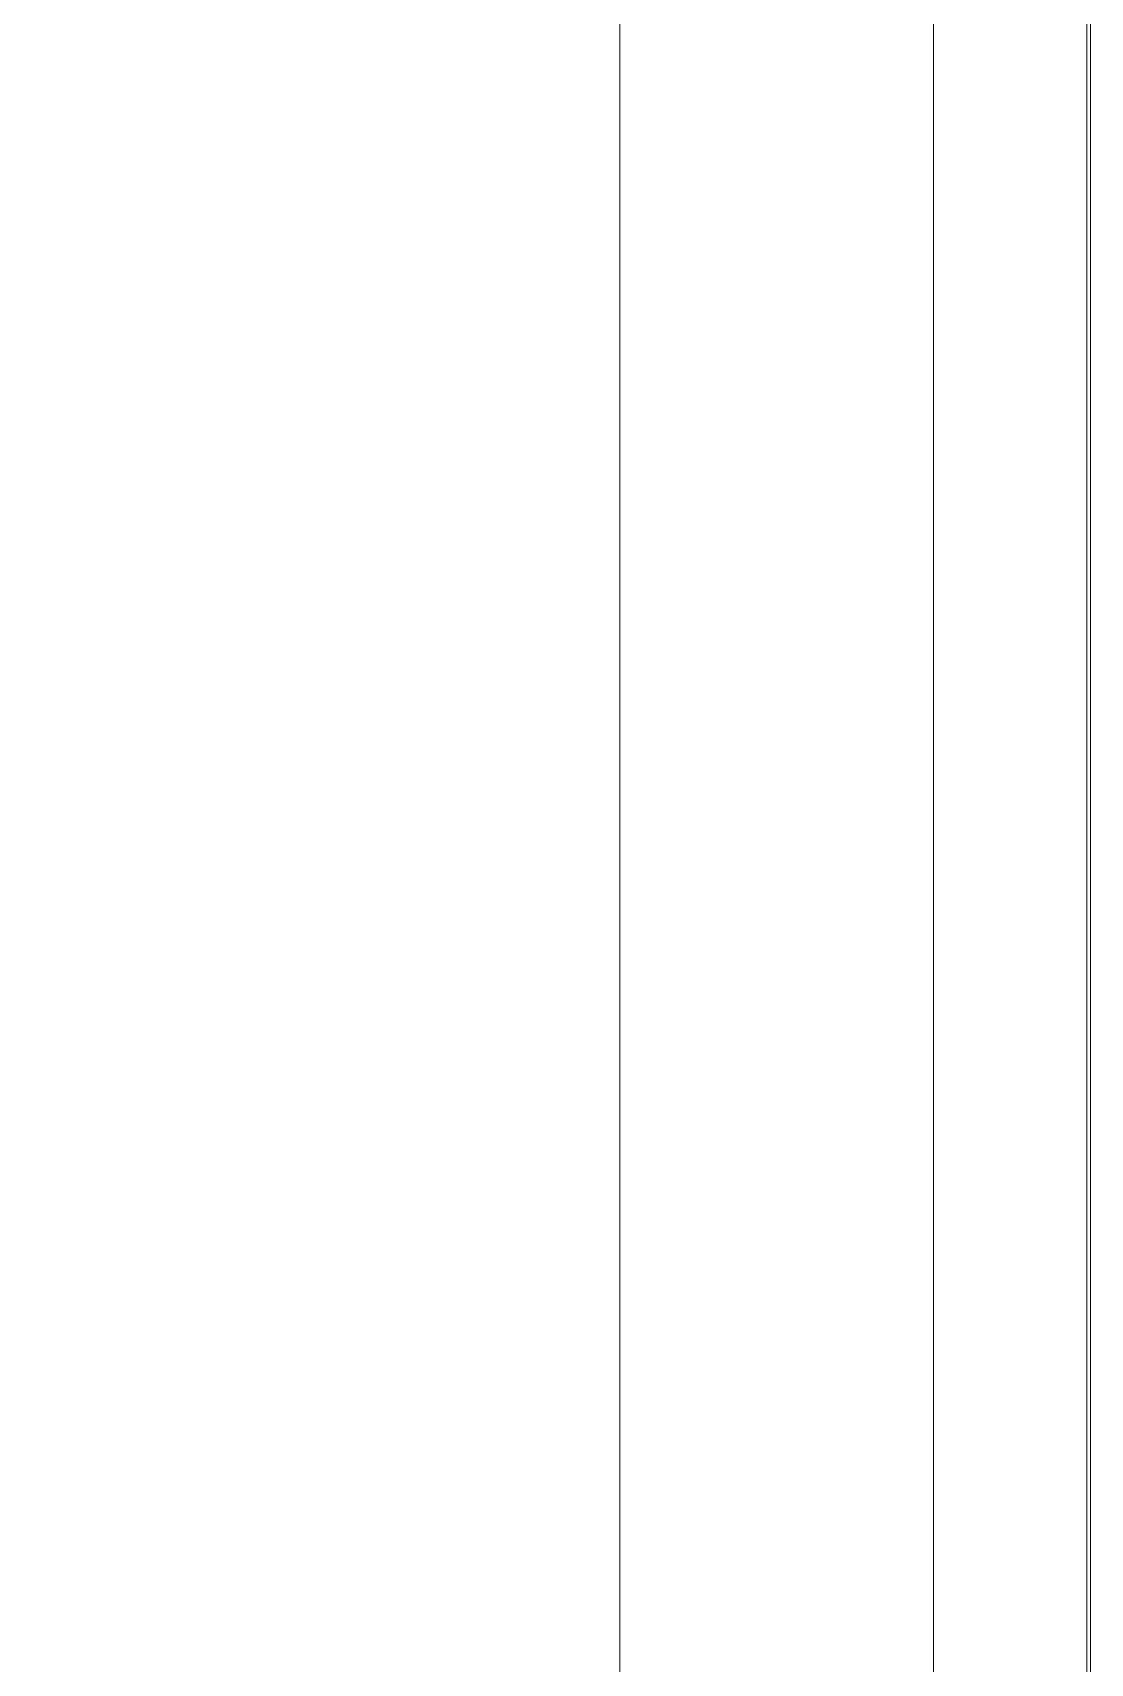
# Model space of a CAD drawing. Header units: inches. Extents: x -865 to 1895, y -762 to 1388.
# Drawn here: x 1873.18 to 1886.67, y 138.46 to 159.25 of the extents above; entities that cross this region are included whole.
import ezdxf

# ---------------------------------------------------------------- set-up
doc = ezdxf.new("R2010")
doc.units = ezdxf.units.IN
doc.header["$MEASUREMENT"] = 0
for name, color, linetype, lineweight in [('4th Floor Revit Background_dwg', 8, 'Continuous', 9), ('A-EXIST-GLAZ', 7, 'Continuous', 9), ('A-FLOR', 192, 'Continuous', 13)]:
    doc.layers.add(name, color=color, linetype=linetype, lineweight=lineweight)

# ---------------------------------------------------------------- blocks, each defined once
blk = doc.blocks.new('4th Floor Revit Background_dwg-1506688-4th Floor New Construction - Partition Plan')
at = {"layer": 'A-EXIST-GLAZ', "flags": 128}
for points in [[(2924.716, 1100.195), (2959.434, 1100.195), (2959.434, 1096.195), (2960.438, 1096.195), (2961.217, 1095.413), (2964.047, 1098.243), (3001.256, 1061.034), (2998.427, 1058.206), (2999.983, 1056.65), (3002.811, 1059.479), (3038.785, 1023.505), (3035.975, 1020.695), (3037.346, 1019.323), (3037.338, 1017.609), (3041.338, 1017.609), (3041.338, 965.88), (3037.454, 965.88), (3037.454, 963.68), (3041.338, 963.68), (3041.338, 909.88)], [(3037.338, 966.741), (3037.338, 1019.295), (2960.438, 1096.195), (2961.142, 1095.488), (2965.381, 1099.727), (2962.92, 1102.195), (2924.716, 1102.195), (2924.716, 1096.195), (2918.716, 1096.195), (2918.716, 1102.195), (2924.716, 1102.195), (2924.716, 1140.402), (2924.716, 1136.913), (2918.716, 1136.913)], [(2919.257, 268.448), (2919.257, 267.914), (2925.257, 267.914), (2963.472, 267.914), (3043.338, 347.78), (3043.338, 1021.78)], [(2964.599, 271.869), (3041.338, 348.608), (3041.338, 1017.609)]]:
    blk.add_lwpolyline(points, dxfattribs=at)

msp = doc.modelspace()

# ---------------------------------------------------------------- linework, layer by layer
at = {"layer": 'A-FLOR'}
msp.add_line((1886.622, -493.251), (1886.622, 180.838), dxfattribs=at)

# ---------------------------------------------------------------- block references
at = {"layer": '4th Floor Revit Background_dwg', "color": 7}
msp.add_blockref('4th Floor Revit Background_dwg-1506688-4th Floor New Construction - Partition Plan', (-1156.673, -840.988), dxfattribs=at)

doc.saveas('drawing.dxf')
